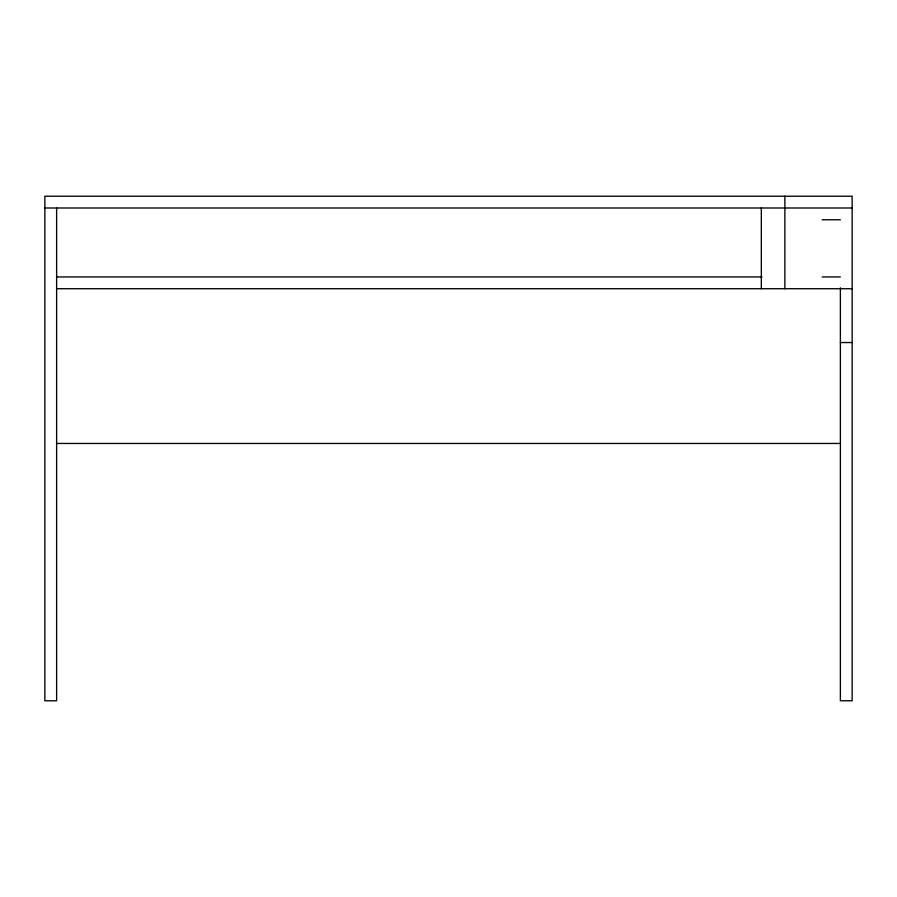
<?xml version="1.0" encoding="UTF-8"?>
<svg xmlns="http://www.w3.org/2000/svg" width="897" height="897" viewBox="0 0 897 897"><rect width="100%" height="100%" fill="white"/><g stroke="black" fill="none" stroke-linecap="round" stroke-linejoin="round"><path stroke-width="1.35" d="M44.85 207.992L852.15 207.992M822.157 219.765L840.377 219.765M56.623 276.949L762.002 276.949M822.179 276.949L840.377 276.949M56.623 288.722L852.15 288.722M840.377 342.542L852.15 342.542M56.623 443.454L840.377 443.454M840.377 287.791L840.377 700.781L852.15 700.781L852.15 196.219L44.85 196.219L44.85 700.781L56.623 700.781L56.623 207.992M784.875 196.219L784.875 288.722M761.329 207.992L761.329 288.722"/></g></svg>
